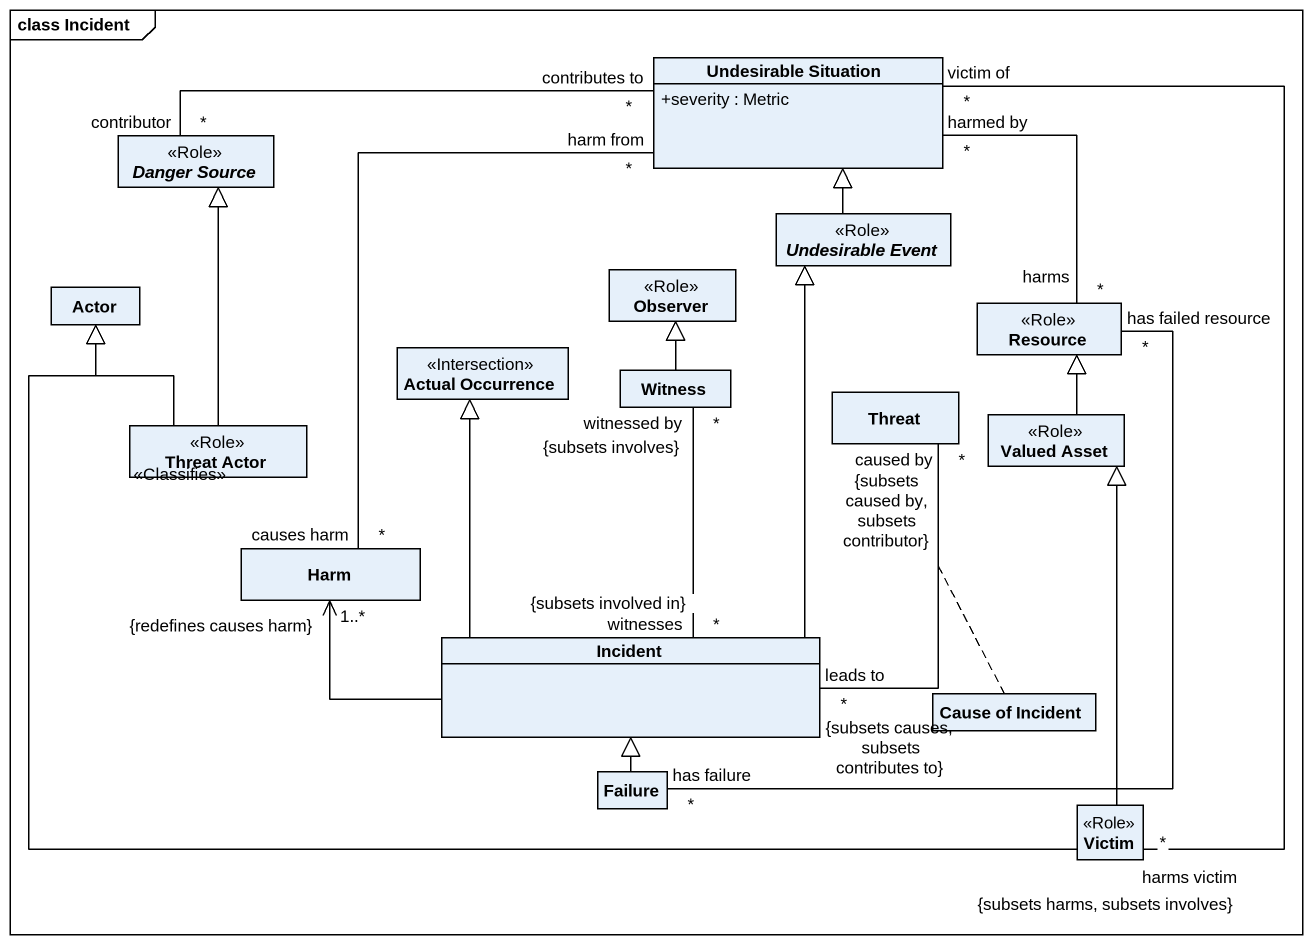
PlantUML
@startuml
mainframe class Incident
hide circle
hide empty members
skinparam classAttributeIconSize 0
class "Undesirable Situation" as Undesirable_Situation {
  +severity : Metric
}
abstract class "Danger Source" as Danger_Source <<Role>>
abstract class "Undesirable Event" as Undesirable_Event <<Role>>
class "Actor" as Actor_
class Observer <<Role>>
class Resource <<Role>>
class "Actual Occurrence" as Actual_Occurrence <<Intersection>>
class Witness
class Threat
class "Threat Actor" as Threat_Actor <<Role>>
class "Valued Asset" as Valued_Asset <<Role>>
class Harm
class Incident
class "Cause of Incident" as Cause_of_Incident
class Failure
class Victim <<Role>>
Undesirable_Situation "contributes to\n*" -left- "contributor\n*" Danger_Source
Undesirable_Situation "harmed by\n*" -- "harms\n*" Resource
Undesirable_Situation "harm from\n*" -- "causes harm\n*" Harm
Undesirable_Situation "victim of\n*" -- "harms victim\n{subsets harms, subsets involves}\n*" Victim
Undesirable_Event -up-|> Undesirable_Situation
Resource "has failed resource\n*" -- "has failure\n*" Failure
Witness -up-|> Observer
Witness "witnessed by\n{subsets involves}\n*" -- "witnesses\n{subsets involved in}\n*" Incident
Threat "caused by\n{subsets caused by, subsets contributor}\n*" -- "leads to\n{subsets causes, subsets contributes to}\n*" Incident
(Threat, Incident) .. Cause_of_Incident
Threat_Actor -up-|> Danger_Source
Threat_Actor -up-|> Actor_
Valued_Asset -up-|> Resource
Incident -up-|> Undesirable_Event
Incident -up-|> Actual_Occurrence
Incident -left-> "1..*\n{redefines causes harm}" Harm
Failure -up-|> Incident
Victim -left-|> Actor_ : <<Classifies>>
Victim -up-|> Valued_Asset
@enduml
